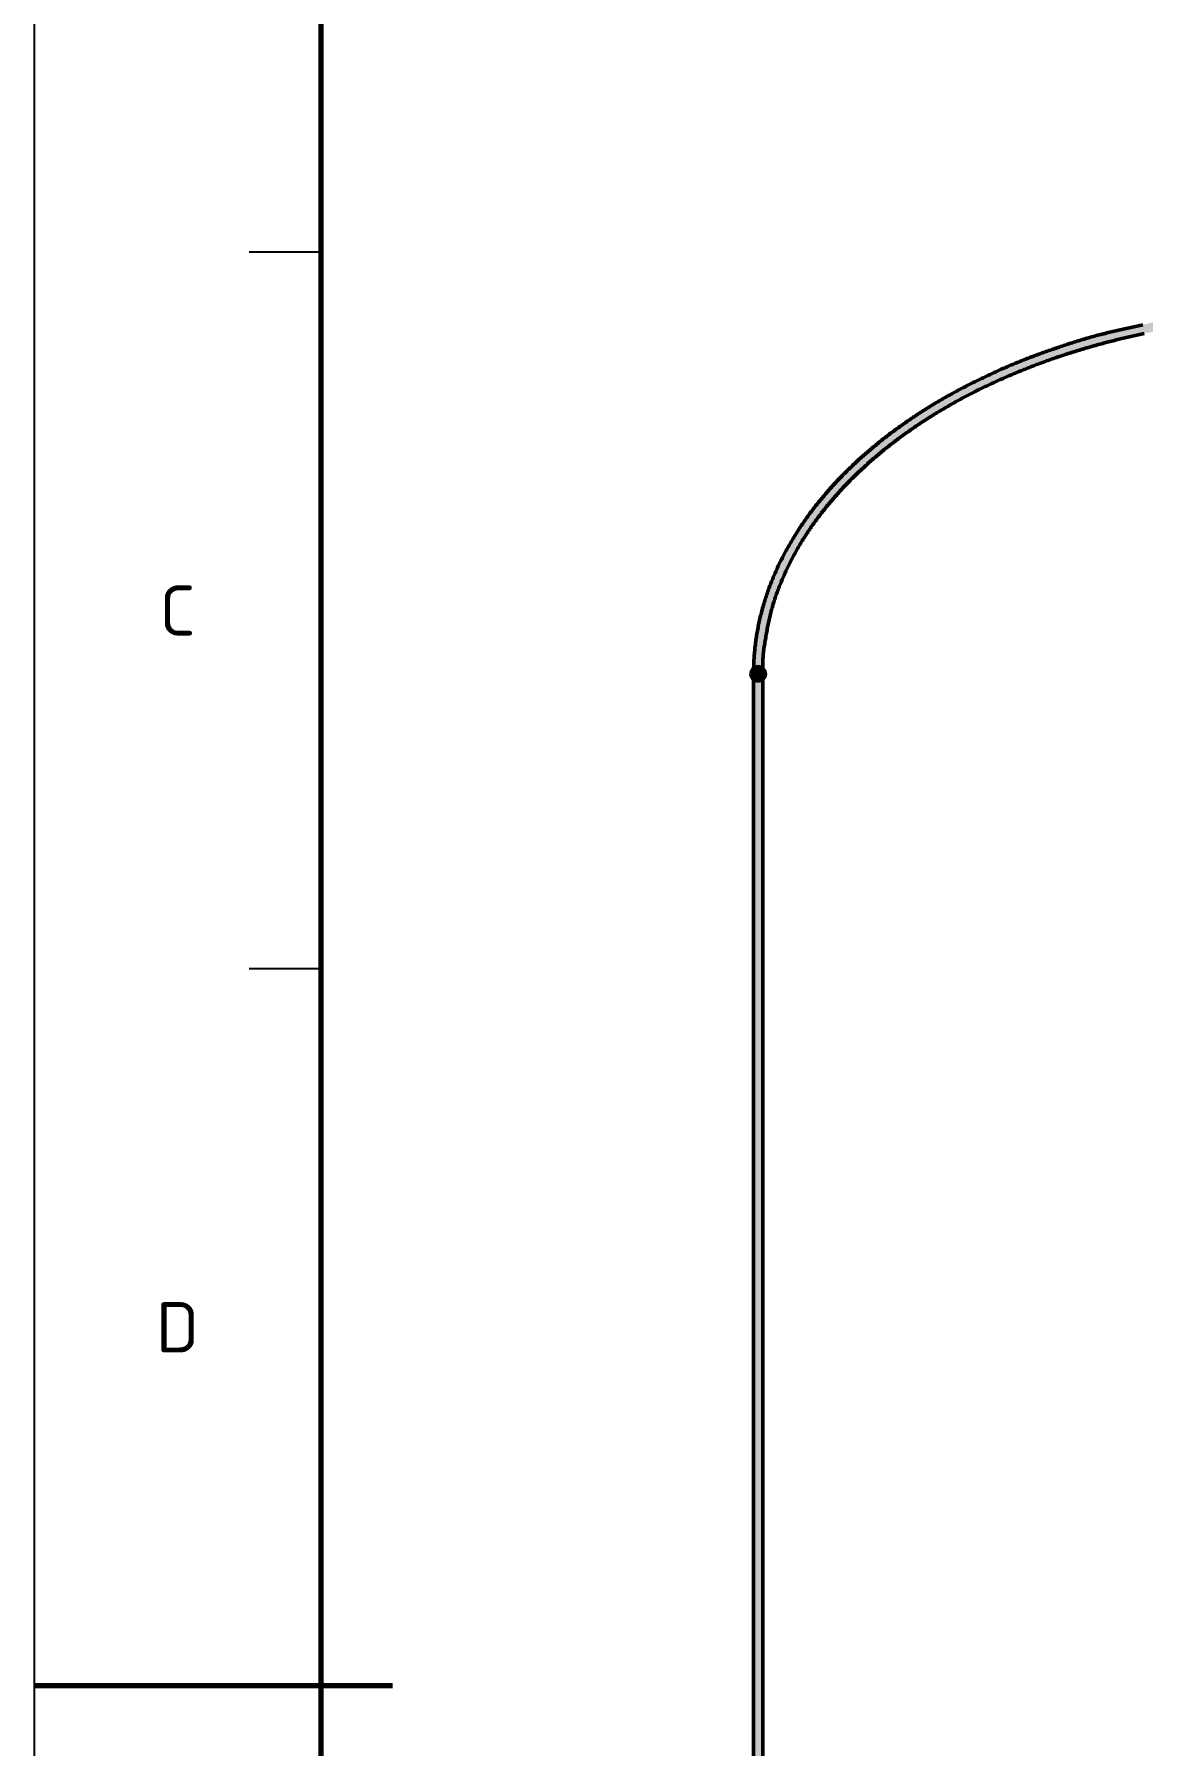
# Model space of a CAD drawing. Header units: millimetres. Extents: x 0 to 594, y 0 to 420.
# Drawn here: x 0 to 77.4, y 205.8 to 325.2 of the extents above; entities that cross this region are included whole.
import ezdxf
from ezdxf.enums import TextEntityAlignment as Align

# ---------------------------------------------------------------- set-up
doc = ezdxf.new("R2010")
doc.units = ezdxf.units.MM
for name, color, linetype, lineweight in [('01-VISIBLE', 7, 'CONTINUOUS', 50), ('05-RAYADO', 8, 'CONTINUOUS', 25), ('06-TEXTO', 7, 'CONTINUOUS', 25), ('07-RECUADRO', 7, 'CONTINUOUS', 70), ('08-FINA', 5, 'CONTINUOUS', 25)]:
    doc.layers.add(name, color=color, linetype=linetype, lineweight=lineweight)
doc.styles.add('ISO3098', font='isocpeur.ttf')

msp = doc.modelspace()

# ---------------------------------------------------------------- hatches: boundary and pattern name
at = {"layer": '05-RAYADO'}
h = msp.add_hatch(color=7, dxfattribs=at)
h.dxf.hatch_style = 1
h.paths.add_polyline_path([(50.832, 280.582), (50.192, 280.582), (50.192, 280.69), (50.193, 280.798), (50.195, 280.906), (50.198, 281.014), (50.201, 281.122), (50.204, 281.231), (50.209, 281.339), (50.214, 281.447), (50.22, 281.555), (50.227, 281.662), (50.234, 281.77), (50.242, 281.878), (50.251, 281.986), (50.26, 282.094), (50.27, 282.201), (50.281, 282.309), (50.292, 282.416), (50.304, 282.524), (50.317, 282.631), (50.331, 282.738), (50.345, 282.846), (50.36, 282.953), (50.375, 283.06), (50.392, 283.167), (50.409, 283.273), (50.426, 283.38), (50.444, 283.487), (50.463, 283.593), (50.483, 283.699), (50.503, 283.806), (50.524, 283.912), (50.546, 284.018), (50.568, 284.123), (50.591, 284.229), (50.614, 284.335), (50.638, 284.44), (50.663, 284.545), (50.688, 284.65), (50.715, 284.755), (50.741, 284.86), (50.769, 284.965), (50.797, 285.069), (50.825, 285.173), (50.855, 285.277), (50.885, 285.381), (50.915, 285.485), (50.946, 285.589), (50.978, 285.692), (51.01, 285.795), (51.043, 285.898), (51.077, 286.001), (51.111, 286.103), (51.146, 286.206), (51.182, 286.308), (51.218, 286.41), (51.254, 286.511), (51.291, 286.613), (51.329, 286.714), (51.368, 286.815), (51.407, 286.916), (51.446, 287.017), (51.486, 287.117), (51.527, 287.217), (51.568, 287.317), (51.61, 287.417), (51.652, 287.517), (51.695, 287.616), (51.739, 287.715), (51.783, 287.813), (51.828, 287.912), (51.873, 288.01), (51.918, 288.108), (51.965, 288.206), (52.011, 288.303), (52.059, 288.401), (52.106, 288.498), (52.155, 288.594), (52.203, 288.691), (52.253, 288.787), (52.303, 288.883), (52.353, 288.979), (52.404, 289.074), (52.455, 289.169), (52.507, 289.264), (52.559, 289.359), (52.612, 289.453), (52.666, 289.547), (52.719, 289.641), (52.774, 289.734), (52.829, 289.828), (52.884, 289.921), (52.94, 290.013), (52.996, 290.106), (53.052, 290.198), (53.109, 290.289), (53.167, 290.381), (53.225, 290.472), (53.283, 290.563), (53.342, 290.654), (53.402, 290.744), (53.461, 290.834), (53.522, 290.924), (53.582, 291.014), (53.643, 291.103), (53.705, 291.192), (53.767, 291.28), (53.829, 291.369), (53.892, 291.457), (53.955, 291.545), (54.019, 291.632), (54.083, 291.719), (54.147, 291.806), (54.212, 291.893), (54.277, 291.979), (54.342, 292.065), (54.408, 292.151), (54.475, 292.236), (54.541, 292.321), (54.608, 292.406), (54.676, 292.49), (54.744, 292.575), (54.812, 292.658), (54.88, 292.742), (54.949, 292.825), (55.019, 292.908), (55.088, 292.991), (55.158, 293.073), (55.229, 293.156), (55.299, 293.237), (55.37, 293.319), (55.442, 293.4), (55.514, 293.481), (55.586, 293.562), (55.658, 293.642), (55.731, 293.722), (55.804, 293.802), (55.877, 293.881), (55.951, 293.96), (56.025, 294.039), (56.099, 294.117), (56.174, 294.196), (56.249, 294.274), (56.324, 294.351), (56.4, 294.428), (56.476, 294.505), (56.552, 294.582), (56.628, 294.659), (56.705, 294.735), (56.782, 294.811), (56.859, 294.886), (56.937, 294.961), (57.015, 295.036), (57.093, 295.111), (57.172, 295.185), (57.251, 295.259), (57.33, 295.333), (57.409, 295.406), (57.489, 295.48), (57.568, 295.552), (57.649, 295.625), (57.729, 295.697), (57.81, 295.769), (57.891, 295.841), (57.972, 295.912), (58.053, 295.983), (58.135, 296.054), (58.217, 296.125), (58.299, 296.195), (58.382, 296.265), (58.464, 296.335), (58.547, 296.404), (58.63, 296.473), (58.714, 296.542), (58.798, 296.61), (58.881, 296.678), (58.966, 296.746), (59.05, 296.814), (59.135, 296.881), (59.219, 296.948), (59.304, 297.015), (59.39, 297.082), (59.475, 297.148), (59.561, 297.214), (59.647, 297.279), (59.733, 297.345), (59.819, 297.41), (59.906, 297.475), (59.993, 297.539), (60.08, 297.603), (60.167, 297.667), (60.254, 297.731), (60.342, 297.794), (60.43, 297.857), (60.518, 297.92), (60.606, 297.983), (60.694, 298.045), (60.783, 298.107), (60.872, 298.169), (60.96, 298.23), (61.05, 298.291), (61.139, 298.352), (61.229, 298.413), (61.318, 298.473), (61.408, 298.533), (61.498, 298.593), (61.588, 298.653), (61.679, 298.712), (61.77, 298.771), (61.86, 298.829), (61.951, 298.888), (62.042, 298.946), (62.134, 299.004), (62.225, 299.062), (62.317, 299.119), (62.409, 299.176), (62.501, 299.233), (62.593, 299.289), (62.685, 299.346), (62.778, 299.402), (62.87, 299.457), (62.963, 299.513), (63.056, 299.568), (63.149, 299.623), (63.242, 299.678), (63.336, 299.732), (63.429, 299.786), (63.523, 299.84), (63.617, 299.894), (63.711, 299.947), (63.805, 300), (63.9, 300.053), (63.994, 300.106), (64.089, 300.158), (64.183, 300.21), (64.278, 300.262), (64.373, 300.314), (64.468, 300.365), (64.564, 300.416), (64.659, 300.467), (64.755, 300.517), (64.851, 300.568), (64.946, 300.618), (65.042, 300.667), (65.138, 300.717), (65.235, 300.766), (65.331, 300.815), (65.427, 300.864), (65.524, 300.913), (65.621, 300.961), (65.718, 301.009), (65.815, 301.057), (65.912, 301.104), (66.009, 301.152), (66.106, 301.199), (66.204, 301.246), (66.301, 301.292), (66.399, 301.339), (66.497, 301.385), (66.595, 301.431), (66.693, 301.477), (66.791, 301.522), (66.889, 301.567), (66.987, 301.612), (67.086, 301.657), (67.184, 301.701), (67.283, 301.745), (67.382, 301.789), (67.481, 301.833), (67.58, 301.876), (67.679, 301.919), (67.778, 301.962), (67.877, 302.005), (67.977, 302.047), (68.076, 302.09), (68.176, 302.131), (68.276, 302.173), (68.376, 302.214), (68.476, 302.256), (68.576, 302.296), (68.676, 302.337), (68.776, 302.377), (68.877, 302.417), (68.977, 302.457), (69.078, 302.497), (69.179, 302.536), (69.279, 302.575), (69.38, 302.614), (69.481, 302.653), (69.582, 302.691), (69.684, 302.729), (69.785, 302.767), (69.886, 302.805), (69.988, 302.843), (70.089, 302.88), (70.191, 302.917), (70.292, 302.954), (70.394, 302.991), (70.496, 303.027), (70.597, 303.063), (70.699, 303.1), (70.801, 303.136), (70.903, 303.171), (71.005, 303.207), (71.108, 303.242), (71.21, 303.278), (71.312, 303.313), (71.414, 303.348), (71.517, 303.382), (71.619, 303.417), (71.722, 303.451), (71.824, 303.486), (71.927, 303.52), (72.029, 303.554), (72.132, 303.588), (72.235, 303.621), (72.338, 303.654), (72.441, 303.687), (72.544, 303.72), (72.647, 303.753), (72.75, 303.785), (72.853, 303.817), (72.957, 303.849), (73.06, 303.88), (73.164, 303.912), (73.267, 303.942), (73.371, 303.973), (73.475, 304.003), (73.579, 304.033), (73.683, 304.062), (73.787, 304.092), (73.891, 304.12), (73.995, 304.149), (74.1, 304.177), (74.204, 304.205), (74.309, 304.232), (74.413, 304.26), (74.518, 304.286), (74.623, 304.313), (74.728, 304.339), (74.833, 304.365), (74.938, 304.391), (75.043, 304.416), (75.148, 304.441), (75.253, 304.466), (75.359, 304.491), (75.464, 304.515), (75.569, 304.539), (75.675, 304.564), (75.78, 304.588), (75.886, 304.611), (75.991, 304.635), (76.097, 304.659), (76.202, 304.682), (76.308, 304.706), (76.413, 304.729), (76.519, 304.753), (76.624, 304.776), (76.73, 304.799), (76.836, 304.822), (76.941, 304.846), (77.047, 304.869), (77.152, 304.892), (77.258, 304.915), (77.363, 304.939), (77.469, 304.963), (77.574, 304.986), (77.68, 305.01), (77.785, 305.035), (77.89, 305.06), (77.995, 305.087), (78.1, 305.115), (78.204, 305.144), (78.308, 305.173), (78.413, 305.198), (78.519, 305.221), (78.625, 305.241), (78.731, 305.26), (78.838, 305.278), (78.945, 305.295), (79.051, 305.312), (79.158, 305.329), (79.265, 305.345), (79.372, 305.361), (79.479, 305.377), (79.586, 305.392), (79.693, 305.408), (79.8, 305.423), (79.907, 305.439), (80.014, 305.454), (80.121, 305.469), (80.228, 305.484), (80.335, 305.499), (80.442, 305.514), (80.549, 305.529), (80.656, 305.544), (80.764, 305.559), (80.871, 305.574), (80.978, 305.589), (81.085, 305.603), (81.192, 305.618), (81.192, 304.974), (81.087, 304.959), (80.983, 304.944), (80.878, 304.929), (80.774, 304.914), (80.669, 304.899), (80.565, 304.883), (80.46, 304.867), (80.356, 304.851), (80.251, 304.835), (80.147, 304.819), (80.043, 304.802), (79.939, 304.785), (79.834, 304.769), (79.73, 304.751), (79.626, 304.734), (79.522, 304.716), (79.418, 304.699), (79.313, 304.681), (79.209, 304.663), (79.105, 304.644), (79.001, 304.626), (78.897, 304.607), (78.793, 304.588), (78.69, 304.569), (78.586, 304.55), (78.482, 304.53), (78.378, 304.51), (78.274, 304.491), (78.171, 304.47), (78.067, 304.45), (77.963, 304.43), (77.86, 304.409), (77.756, 304.388), (77.653, 304.367), (77.549, 304.346), (77.446, 304.324), (77.343, 304.302), (77.239, 304.28), (77.136, 304.258), (77.033, 304.236), (76.93, 304.213), (76.826, 304.191), (76.723, 304.168), (76.62, 304.145), (76.517, 304.121), (76.414, 304.098), (76.311, 304.074), (76.208, 304.05), (76.106, 304.026), (76.003, 304.001), (75.9, 303.977), (75.797, 303.952), (75.695, 303.927), (75.592, 303.902), (75.49, 303.877), (75.387, 303.851), (75.285, 303.825), (75.182, 303.799), (75.08, 303.773), (74.978, 303.747), (74.876, 303.72), (74.773, 303.693), (74.671, 303.666), (74.569, 303.639), (74.467, 303.611), (74.365, 303.584), (74.263, 303.556), (74.162, 303.528), (74.06, 303.499), (73.958, 303.471), (73.856, 303.442), (73.755, 303.413), (73.653, 303.384), (73.552, 303.355), (73.45, 303.325), (73.349, 303.296), (73.248, 303.266), (73.147, 303.235), (73.045, 303.205), (72.944, 303.174), (72.843, 303.144), (72.742, 303.112), (72.641, 303.081), (72.541, 303.05), (72.44, 303.018), (72.339, 302.986), (72.238, 302.954), (72.138, 302.922), (72.037, 302.889), (71.937, 302.856), (71.837, 302.823), (71.736, 302.79), (71.636, 302.757), (71.536, 302.723), (71.436, 302.689), (71.336, 302.655), (71.236, 302.621), (71.136, 302.586), (71.036, 302.552), (70.937, 302.517), (70.837, 302.482), (70.738, 302.446), (70.638, 302.411), (70.539, 302.375), (70.44, 302.339), (70.34, 302.302), (70.241, 302.266), (70.142, 302.229), (70.043, 302.192), (69.944, 302.155), (69.846, 302.118), (69.747, 302.08), (69.648, 302.042), (69.55, 302.004), (69.451, 301.966), (69.353, 301.927), (69.255, 301.889), (69.156, 301.85), (69.058, 301.811), (68.96, 301.771), (68.862, 301.732), (68.765, 301.692), (68.667, 301.652), (68.569, 301.611), (68.472, 301.571), (68.374, 301.53), (68.277, 301.489), (68.18, 301.448), (68.083, 301.406), (67.986, 301.364), (67.889, 301.322), (67.792, 301.28), (67.695, 301.238), (67.598, 301.195), (67.502, 301.152), (67.405, 301.109), (67.309, 301.066), (67.213, 301.022), (67.117, 300.978), (67.021, 300.934), (66.925, 300.89), (66.829, 300.845), (66.733, 300.801), (66.638, 300.756), (66.542, 300.71), (66.447, 300.665), (66.352, 300.619), (66.257, 300.573), (66.162, 300.527), (66.067, 300.481), (65.972, 300.434), (65.878, 300.387), (65.783, 300.34), (65.689, 300.292), (65.594, 300.245), (65.5, 300.197), (65.406, 300.149), (65.312, 300.1), (65.219, 300.052), (65.125, 300.003), (65.031, 299.954), (64.938, 299.904), (64.845, 299.855), (64.752, 299.805), (64.659, 299.755), (64.566, 299.704), (64.473, 299.654), (64.381, 299.603), (64.288, 299.551), (64.196, 299.5), (64.104, 299.448), (64.012, 299.397), (63.92, 299.344), (63.828, 299.292), (63.737, 299.239), (63.645, 299.187), (63.554, 299.133), (63.463, 299.08), (63.372, 299.026), (63.281, 298.972), (63.19, 298.918), (63.1, 298.864), (63.009, 298.809), (62.919, 298.754), (62.829, 298.699), (62.739, 298.643), (62.649, 298.588), (62.56, 298.532), (62.47, 298.475), (62.381, 298.419), (62.292, 298.362), (62.203, 298.305), (62.115, 298.248), (62.026, 298.19), (61.938, 298.132), (61.849, 298.074), (61.761, 298.016), (61.673, 297.957), (61.586, 297.898), (61.498, 297.839), (61.411, 297.78), (61.324, 297.72), (61.237, 297.66), (61.15, 297.6), (61.063, 297.539), (60.977, 297.479), (60.891, 297.418), (60.805, 297.356), (60.719, 297.295), (60.633, 297.233), (60.548, 297.171), (60.463, 297.108), (60.378, 297.046), (60.293, 296.983), (60.208, 296.919), (60.124, 296.856), (60.04, 296.792), (59.956, 296.728), (59.872, 296.664), (59.788, 296.599), (59.705, 296.534), (59.622, 296.469), (59.539, 296.404), (59.456, 296.338), (59.374, 296.272), (59.292, 296.205), (59.21, 296.139), (59.128, 296.072), (59.046, 296.005), (58.965, 295.937), (58.884, 295.87), (58.803, 295.802), (58.723, 295.734), (58.642, 295.665), (58.562, 295.596), (58.482, 295.527), (58.403, 295.458), (58.323, 295.388), (58.244, 295.318), (58.165, 295.248), (58.087, 295.177), (58.008, 295.106), (57.93, 295.035), (57.852, 294.964), (57.775, 294.892), (57.697, 294.82), (57.62, 294.748), (57.544, 294.675), (57.467, 294.602), (57.391, 294.529), (57.315, 294.456), (57.239, 294.382), (57.164, 294.308), (57.089, 294.234), (57.014, 294.159), (56.94, 294.084), (56.866, 294.009), (56.792, 293.933), (56.718, 293.858), (56.645, 293.782), (56.572, 293.705), (56.499, 293.629), (56.427, 293.552), (56.355, 293.474), (56.283, 293.397), (56.212, 293.319), (56.141, 293.241), (56.07, 293.162), (55.999, 293.084), (55.929, 293.005), (55.859, 292.925), (55.79, 292.846), (55.721, 292.766), (55.652, 292.686), (55.584, 292.605), (55.516, 292.524), (55.448, 292.443), (55.381, 292.362), (55.314, 292.28), (55.247, 292.198), (55.181, 292.116), (55.115, 292.033), (55.049, 291.951), (54.984, 291.867), (54.92, 291.784), (54.855, 291.7), (54.791, 291.616), (54.727, 291.532), (54.664, 291.447), (54.601, 291.363), (54.539, 291.277), (54.477, 291.192), (54.415, 291.106), (54.354, 291.02), (54.293, 290.934), (54.232, 290.847), (54.172, 290.761), (54.112, 290.673), (54.053, 290.586), (53.994, 290.498), (53.936, 290.41), (53.878, 290.322), (53.82, 290.233), (53.763, 290.145), (53.706, 290.055), (53.65, 289.966), (53.594, 289.876), (53.539, 289.786), (53.484, 289.696), (53.43, 289.605), (53.376, 289.515), (53.323, 289.423), (53.27, 289.332), (53.217, 289.24), (53.165, 289.148), (53.114, 289.056), (53.063, 288.964), (53.013, 288.871), (52.963, 288.778), (52.913, 288.684), (52.864, 288.591), (52.816, 288.497), (52.768, 288.402), (52.721, 288.308), (52.674, 288.213), (52.628, 288.119), (52.582, 288.023), (52.536, 287.928), (52.491, 287.832), (52.447, 287.737), (52.403, 287.641), (52.359, 287.544), (52.317, 287.448), (52.274, 287.351), (52.232, 287.254), (52.191, 287.157), (52.149, 287.06), (52.109, 286.962), (52.069, 286.864), (52.029, 286.766), (51.99, 286.668), (51.952, 286.57), (51.914, 286.471), (51.877, 286.372), (51.84, 286.273), (51.804, 286.174), (51.768, 286.075), (51.734, 285.975), (51.7, 285.875), (51.666, 285.775), (51.634, 285.674), (51.602, 285.573), (51.571, 285.473), (51.54, 285.371), (51.511, 285.27), (51.482, 285.168), (51.454, 285.066), (51.427, 284.964), (51.4, 284.862), (51.375, 284.76), (51.35, 284.657), (51.325, 284.554), (51.302, 284.451), (51.279, 284.348), (51.256, 284.245), (51.234, 284.142), (51.213, 284.038), (51.192, 283.935), (51.171, 283.831), (51.151, 283.727), (51.132, 283.624), (51.112, 283.52), (51.093, 283.416), (51.075, 283.312), (51.056, 283.208), (51.038, 283.104), (51.02, 283), (51.003, 282.895), (50.986, 282.791), (50.968, 282.687), (50.952, 282.583), (50.935, 282.478), (50.92, 282.374), (50.905, 282.269), (50.893, 282.164), (50.881, 282.059), (50.872, 281.954), (50.864, 281.849), (50.857, 281.743), (50.851, 281.638), (50.847, 281.532), (50.843, 281.427), (50.84, 281.321), (50.837, 281.216), (50.836, 281.11), (50.834, 281.004), (50.833, 280.899), (50.833, 280.793), (50.832, 280.688)])
h = msp.add_hatch(color=7, dxfattribs=at)
h.dxf.hatch_style = 1
h.paths.add_polyline_path([(50, 280.582), (50.002, 280.622), (50.006, 280.662), (50.014, 280.702), (50.025, 280.74), (50.039, 280.778), (50.056, 280.814), (50.075, 280.849), (50.098, 280.883), (50.123, 280.914), (50.15, 280.944), (50.179, 280.971), (50.211, 280.996), (50.244, 281.019), (50.28, 281.038), (50.316, 281.055), (50.354, 281.069), (50.392, 281.08), (50.432, 281.088), (50.472, 281.092), (50.512, 281.094), (50.552, 281.092), (50.592, 281.088), (50.632, 281.08), (50.67, 281.069), (50.708, 281.055), (50.744, 281.038), (50.78, 281.019), (50.813, 280.996), (50.845, 280.971), (50.874, 280.944), (50.901, 280.914), (50.926, 280.883), (50.949, 280.849), (50.968, 280.814), (50.985, 280.778), (50.999, 280.74), (51.01, 280.702), (51.018, 280.662), (51.022, 280.622), (51.024, 280.582), (51.022, 280.542), (51.018, 280.502), (51.01, 280.462), (50.999, 280.424), (50.985, 280.386), (50.968, 280.35), (50.949, 280.314), (50.926, 280.281), (50.901, 280.249), (50.874, 280.22), (50.845, 280.193), (50.813, 280.168), (50.78, 280.145), (50.744, 280.126), (50.708, 280.109), (50.67, 280.095), (50.632, 280.084), (50.592, 280.076), (50.552, 280.072), (50.512, 280.07), (50.472, 280.072), (50.432, 280.076), (50.392, 280.084), (50.354, 280.095), (50.316, 280.109), (50.28, 280.126), (50.244, 280.145), (50.211, 280.168), (50.179, 280.193), (50.15, 280.22), (50.123, 280.249), (50.098, 280.281), (50.075, 280.314), (50.056, 280.35), (50.039, 280.386), (50.025, 280.424), (50.014, 280.462), (50.006, 280.502), (50.002, 280.542)])
h = msp.add_hatch(color=7, dxfattribs=at)
h.dxf.hatch_style = 1
h.paths.add_polyline_path([(50.832, 126.562), (50.192, 126.562), (50.192, 280.582), (50.832, 280.582)])

# ---------------------------------------------------------------- linework, layer by layer
at = {"layer": '01-VISIBLE'}
for p, q in [((50.192, 126.562), (50.192, 280.582)), ((50.832, 280.582), (50.192, 280.582)), ((50.192, 280.582), (50.832, 280.582)), ((50.832, 126.562), (50.832, 280.582))]:
    msp.add_line(p, q, dxfattribs=at)
for points in [[(50.192, 280.582), (50.192, 280.69), (50.193, 280.798), (50.195, 280.906), (50.198, 281.014), (50.201, 281.122), (50.204, 281.231), (50.209, 281.339), (50.214, 281.447), (50.22, 281.555), (50.227, 281.662), (50.234, 281.77), (50.242, 281.878), (50.251, 281.986), (50.26, 282.094), (50.27, 282.201), (50.281, 282.309), (50.292, 282.416), (50.304, 282.524), (50.317, 282.631), (50.331, 282.738), (50.345, 282.846), (50.36, 282.953), (50.375, 283.06), (50.392, 283.167), (50.409, 283.273), (50.426, 283.38), (50.444, 283.487), (50.463, 283.593), (50.483, 283.699), (50.503, 283.806), (50.524, 283.912), (50.546, 284.018), (50.568, 284.123), (50.591, 284.229), (50.614, 284.335), (50.638, 284.44), (50.663, 284.545), (50.688, 284.65), (50.715, 284.755), (50.741, 284.86), (50.769, 284.965), (50.797, 285.069), (50.825, 285.173), (50.855, 285.277), (50.885, 285.381), (50.915, 285.485), (50.946, 285.589), (50.978, 285.692), (51.01, 285.795), (51.043, 285.898), (51.077, 286.001), (51.111, 286.103), (51.146, 286.206), (51.182, 286.308), (51.218, 286.41), (51.254, 286.511), (51.291, 286.613), (51.329, 286.714), (51.368, 286.815), (51.407, 286.916), (51.446, 287.017), (51.486, 287.117), (51.527, 287.217), (51.568, 287.317), (51.61, 287.417), (51.652, 287.517), (51.695, 287.616), (51.739, 287.715), (51.783, 287.813), (51.828, 287.912), (51.873, 288.01), (51.918, 288.108), (51.965, 288.206), (52.011, 288.303), (52.059, 288.401), (52.106, 288.498), (52.155, 288.594), (52.203, 288.691), (52.253, 288.787), (52.303, 288.883), (52.353, 288.979), (52.404, 289.074), (52.455, 289.169), (52.507, 289.264), (52.559, 289.359), (52.612, 289.453), (52.666, 289.547), (52.719, 289.641), (52.774, 289.734), (52.829, 289.828), (52.884, 289.921), (52.94, 290.013), (52.996, 290.106), (53.052, 290.198), (53.109, 290.289), (53.167, 290.381), (53.225, 290.472), (53.283, 290.563), (53.342, 290.654), (53.402, 290.744), (53.461, 290.834), (53.522, 290.924), (53.582, 291.014), (53.643, 291.103), (53.705, 291.192), (53.767, 291.28), (53.829, 291.369), (53.892, 291.457), (53.955, 291.545), (54.019, 291.632), (54.083, 291.719), (54.147, 291.806), (54.212, 291.893), (54.277, 291.979), (54.342, 292.065), (54.408, 292.151), (54.475, 292.236), (54.541, 292.321), (54.608, 292.406), (54.676, 292.49), (54.744, 292.575), (54.812, 292.658), (54.88, 292.742), (54.949, 292.825), (55.019, 292.908), (55.088, 292.991), (55.158, 293.073), (55.229, 293.156), (55.299, 293.237), (55.37, 293.319), (55.442, 293.4), (55.514, 293.481), (55.586, 293.562), (55.658, 293.642), (55.731, 293.722), (55.804, 293.802), (55.877, 293.881), (55.951, 293.96), (56.025, 294.039), (56.099, 294.117), (56.174, 294.196), (56.249, 294.274), (56.324, 294.351), (56.4, 294.428), (56.476, 294.505), (56.552, 294.582), (56.628, 294.659), (56.705, 294.735), (56.782, 294.811), (56.859, 294.886), (56.937, 294.961), (57.015, 295.036), (57.093, 295.111), (57.172, 295.185), (57.251, 295.259), (57.33, 295.333), (57.409, 295.406), (57.489, 295.48), (57.568, 295.552), (57.649, 295.625), (57.729, 295.697), (57.81, 295.769), (57.891, 295.841), (57.972, 295.912), (58.053, 295.983), (58.135, 296.054), (58.217, 296.125), (58.299, 296.195), (58.382, 296.265), (58.464, 296.335), (58.547, 296.404), (58.63, 296.473), (58.714, 296.542), (58.798, 296.61), (58.881, 296.678), (58.966, 296.746), (59.05, 296.814), (59.135, 296.881), (59.219, 296.948), (59.304, 297.015), (59.39, 297.082), (59.475, 297.148), (59.561, 297.214), (59.647, 297.279), (59.733, 297.345), (59.819, 297.41), (59.906, 297.475), (59.993, 297.539), (60.08, 297.603), (60.167, 297.667), (60.254, 297.731), (60.342, 297.794), (60.43, 297.857), (60.518, 297.92), (60.606, 297.983), (60.694, 298.045), (60.783, 298.107), (60.872, 298.169), (60.96, 298.23), (61.05, 298.291), (61.139, 298.352), (61.229, 298.413), (61.318, 298.473), (61.408, 298.533), (61.498, 298.593), (61.588, 298.653), (61.679, 298.712), (61.77, 298.771), (61.86, 298.829), (61.951, 298.888), (62.042, 298.946), (62.134, 299.004), (62.225, 299.062), (62.317, 299.119), (62.409, 299.176), (62.501, 299.233), (62.593, 299.289), (62.685, 299.346), (62.778, 299.402), (62.87, 299.457), (62.963, 299.513), (63.056, 299.568), (63.149, 299.623), (63.242, 299.678), (63.336, 299.732), (63.429, 299.786), (63.523, 299.84), (63.617, 299.894), (63.711, 299.947), (63.805, 300), (63.9, 300.053), (63.994, 300.106), (64.089, 300.158), (64.183, 300.21), (64.278, 300.262), (64.373, 300.314), (64.468, 300.365), (64.564, 300.416), (64.659, 300.467), (64.755, 300.517), (64.851, 300.568), (64.946, 300.618), (65.042, 300.667), (65.138, 300.717), (65.235, 300.766), (65.331, 300.815), (65.427, 300.864), (65.524, 300.913), (65.621, 300.961), (65.718, 301.009), (65.815, 301.057), (65.912, 301.104), (66.009, 301.152), (66.106, 301.199), (66.204, 301.246), (66.301, 301.292), (66.399, 301.339), (66.497, 301.385), (66.595, 301.431), (66.693, 301.477), (66.791, 301.522), (66.889, 301.567), (66.987, 301.612), (67.086, 301.657), (67.184, 301.701), (67.283, 301.745), (67.382, 301.789), (67.481, 301.833), (67.58, 301.876), (67.679, 301.919), (67.778, 301.962), (67.877, 302.005), (67.977, 302.047), (68.076, 302.09), (68.176, 302.131), (68.276, 302.173), (68.376, 302.214), (68.476, 302.256), (68.576, 302.296), (68.676, 302.337), (68.776, 302.377), (68.877, 302.417), (68.977, 302.457), (69.078, 302.497), (69.179, 302.536), (69.279, 302.575), (69.38, 302.614), (69.481, 302.653), (69.582, 302.691), (69.684, 302.729), (69.785, 302.767), (69.886, 302.805), (69.988, 302.843), (70.089, 302.88), (70.191, 302.917), (70.292, 302.954), (70.394, 302.991), (70.496, 303.027), (70.597, 303.063), (70.699, 303.1), (70.801, 303.136), (70.903, 303.171), (71.005, 303.207), (71.108, 303.242), (71.21, 303.278), (71.312, 303.313), (71.414, 303.348), (71.517, 303.382), (71.619, 303.417), (71.722, 303.451), (71.824, 303.486), (71.927, 303.52), (72.029, 303.554), (72.132, 303.588), (72.235, 303.621), (72.338, 303.654), (72.441, 303.687), (72.544, 303.72), (72.647, 303.753), (72.75, 303.785), (72.853, 303.817), (72.957, 303.849), (73.06, 303.88), (73.164, 303.912), (73.267, 303.942), (73.371, 303.973), (73.475, 304.003), (73.579, 304.033), (73.683, 304.062), (73.787, 304.092), (73.891, 304.12), (73.995, 304.149), (74.1, 304.177), (74.204, 304.205), (74.309, 304.232), (74.413, 304.26), (74.518, 304.286), (74.623, 304.313), (74.728, 304.339), (74.833, 304.365), (74.938, 304.391), (75.043, 304.416), (75.148, 304.441), (75.253, 304.466), (75.359, 304.491), (75.464, 304.515), (75.569, 304.539), (75.675, 304.564), (75.78, 304.588), (75.886, 304.611), (75.991, 304.635), (76.097, 304.659), (76.202, 304.682), (76.308, 304.706), (76.413, 304.729), (76.519, 304.753), (76.624, 304.776), (76.73, 304.799), (76.836, 304.822), (76.941, 304.846), (77.047, 304.869), (77.152, 304.892), (77.258, 304.915), (77.363, 304.939)], [(77.446, 304.324), (77.343, 304.302), (77.239, 304.28), (77.136, 304.258), (77.033, 304.236), (76.93, 304.213), (76.826, 304.191), (76.723, 304.168), (76.62, 304.145), (76.517, 304.121), (76.414, 304.098), (76.311, 304.074), (76.208, 304.05), (76.106, 304.026), (76.003, 304.001), (75.9, 303.977), (75.797, 303.952), (75.695, 303.927), (75.592, 303.902), (75.49, 303.877), (75.387, 303.851), (75.285, 303.825), (75.182, 303.799), (75.08, 303.773), (74.978, 303.747), (74.876, 303.72), (74.773, 303.693), (74.671, 303.666), (74.569, 303.639), (74.467, 303.611), (74.365, 303.584), (74.263, 303.556), (74.162, 303.528), (74.06, 303.499), (73.958, 303.471), (73.856, 303.442), (73.755, 303.413), (73.653, 303.384), (73.552, 303.355), (73.45, 303.325), (73.349, 303.296), (73.248, 303.266), (73.147, 303.235), (73.045, 303.205), (72.944, 303.174), (72.843, 303.144), (72.742, 303.112), (72.641, 303.081), (72.541, 303.05), (72.44, 303.018), (72.339, 302.986), (72.238, 302.954), (72.138, 302.922), (72.037, 302.889), (71.937, 302.856), (71.837, 302.823), (71.736, 302.79), (71.636, 302.757), (71.536, 302.723), (71.436, 302.689), (71.336, 302.655), (71.236, 302.621), (71.136, 302.586), (71.036, 302.552), (70.937, 302.517), (70.837, 302.482), (70.738, 302.446), (70.638, 302.411), (70.539, 302.375), (70.44, 302.339), (70.34, 302.302), (70.241, 302.266), (70.142, 302.229), (70.043, 302.192), (69.944, 302.155), (69.846, 302.118), (69.747, 302.08), (69.648, 302.042), (69.55, 302.004), (69.451, 301.966), (69.353, 301.927), (69.255, 301.889), (69.156, 301.85), (69.058, 301.811), (68.96, 301.771), (68.862, 301.732), (68.765, 301.692), (68.667, 301.652), (68.569, 301.611), (68.472, 301.571), (68.374, 301.53), (68.277, 301.489), (68.18, 301.448), (68.083, 301.406), (67.986, 301.364), (67.889, 301.322), (67.792, 301.28), (67.695, 301.238), (67.598, 301.195), (67.502, 301.152), (67.405, 301.109), (67.309, 301.066), (67.213, 301.022), (67.117, 300.978), (67.021, 300.934), (66.925, 300.89), (66.829, 300.845), (66.733, 300.801), (66.638, 300.756), (66.542, 300.71), (66.447, 300.665), (66.352, 300.619), (66.257, 300.573), (66.162, 300.527), (66.067, 300.481), (65.972, 300.434), (65.878, 300.387), (65.783, 300.34), (65.689, 300.292), (65.594, 300.245), (65.5, 300.197), (65.406, 300.149), (65.312, 300.1), (65.219, 300.052), (65.125, 300.003), (65.031, 299.954), (64.938, 299.904), (64.845, 299.855), (64.752, 299.805), (64.659, 299.755), (64.566, 299.704), (64.473, 299.654), (64.381, 299.603), (64.288, 299.551), (64.196, 299.5), (64.104, 299.448), (64.012, 299.397), (63.92, 299.344), (63.828, 299.292), (63.737, 299.239), (63.645, 299.187), (63.554, 299.133), (63.463, 299.08), (63.372, 299.026), (63.281, 298.972), (63.19, 298.918), (63.1, 298.864), (63.009, 298.809), (62.919, 298.754), (62.829, 298.699), (62.739, 298.643), (62.649, 298.588), (62.56, 298.532), (62.47, 298.475), (62.381, 298.419), (62.292, 298.362), (62.203, 298.305), (62.115, 298.248), (62.026, 298.19), (61.938, 298.132), (61.849, 298.074), (61.761, 298.016), (61.673, 297.957), (61.586, 297.898), (61.498, 297.839), (61.411, 297.78), (61.324, 297.72), (61.237, 297.66), (61.15, 297.6), (61.063, 297.539), (60.977, 297.479), (60.891, 297.418), (60.805, 297.356), (60.719, 297.295), (60.633, 297.233), (60.548, 297.171), (60.463, 297.108), (60.378, 297.046), (60.293, 296.983), (60.208, 296.919), (60.124, 296.856), (60.04, 296.792), (59.956, 296.728), (59.872, 296.664), (59.788, 296.599), (59.705, 296.534), (59.622, 296.469), (59.539, 296.404), (59.456, 296.338), (59.374, 296.272), (59.292, 296.205), (59.21, 296.139), (59.128, 296.072), (59.046, 296.005), (58.965, 295.937), (58.884, 295.87), (58.803, 295.802), (58.723, 295.734), (58.642, 295.665), (58.562, 295.596), (58.482, 295.527), (58.403, 295.458), (58.323, 295.388), (58.244, 295.318), (58.165, 295.248), (58.087, 295.177), (58.008, 295.106), (57.93, 295.035), (57.852, 294.964), (57.775, 294.892), (57.697, 294.82), (57.62, 294.748), (57.544, 294.675), (57.467, 294.602), (57.391, 294.529), (57.315, 294.456), (57.239, 294.382), (57.164, 294.308), (57.089, 294.234), (57.014, 294.159), (56.94, 294.084), (56.866, 294.009), (56.792, 293.933), (56.718, 293.858), (56.645, 293.782), (56.572, 293.705), (56.499, 293.629), (56.427, 293.552), (56.355, 293.474), (56.283, 293.397), (56.212, 293.319), (56.141, 293.241), (56.07, 293.162), (55.999, 293.084), (55.929, 293.005), (55.859, 292.925), (55.79, 292.846), (55.721, 292.766), (55.652, 292.686), (55.584, 292.605), (55.516, 292.524), (55.448, 292.443), (55.381, 292.362), (55.314, 292.28), (55.247, 292.198), (55.181, 292.116), (55.115, 292.033), (55.049, 291.951), (54.984, 291.867), (54.92, 291.784), (54.855, 291.7), (54.791, 291.616), (54.727, 291.532), (54.664, 291.447), (54.601, 291.363), (54.539, 291.277), (54.477, 291.192), (54.415, 291.106), (54.354, 291.02), (54.293, 290.934), (54.232, 290.847), (54.172, 290.761), (54.112, 290.673), (54.053, 290.586), (53.994, 290.498), (53.936, 290.41), (53.878, 290.322), (53.82, 290.233), (53.763, 290.145), (53.706, 290.055), (53.65, 289.966), (53.594, 289.876), (53.539, 289.786), (53.484, 289.696), (53.43, 289.605), (53.376, 289.515), (53.323, 289.423), (53.27, 289.332), (53.217, 289.24), (53.165, 289.148), (53.114, 289.056), (53.063, 288.964), (53.013, 288.871), (52.963, 288.778), (52.913, 288.684), (52.864, 288.591), (52.816, 288.497), (52.768, 288.402), (52.721, 288.308), (52.674, 288.213), (52.628, 288.119), (52.582, 288.023), (52.536, 287.928), (52.491, 287.832), (52.447, 287.737), (52.403, 287.641), (52.359, 287.544), (52.317, 287.448), (52.274, 287.351), (52.232, 287.254), (52.191, 287.157), (52.149, 287.06), (52.109, 286.962), (52.069, 286.864), (52.029, 286.766), (51.99, 286.668), (51.952, 286.57), (51.914, 286.471), (51.877, 286.372), (51.84, 286.273), (51.804, 286.174), (51.768, 286.075), (51.734, 285.975), (51.7, 285.875), (51.666, 285.775), (51.634, 285.674), (51.602, 285.573), (51.571, 285.473), (51.54, 285.371), (51.511, 285.27), (51.482, 285.168), (51.454, 285.066), (51.427, 284.964), (51.4, 284.862), (51.375, 284.76), (51.35, 284.657), (51.325, 284.554), (51.302, 284.451), (51.279, 284.348), (51.256, 284.245), (51.234, 284.142), (51.213, 284.038), (51.192, 283.935), (51.171, 283.831), (51.151, 283.727), (51.132, 283.624), (51.112, 283.52), (51.093, 283.416), (51.075, 283.312), (51.056, 283.208), (51.038, 283.104), (51.02, 283), (51.003, 282.895), (50.986, 282.791), (50.968, 282.687), (50.952, 282.583), (50.935, 282.478), (50.92, 282.374), (50.905, 282.269), (50.893, 282.164), (50.881, 282.059), (50.872, 281.954), (50.864, 281.849), (50.857, 281.743), (50.851, 281.638), (50.847, 281.532), (50.843, 281.427), (50.84, 281.321), (50.837, 281.216), (50.836, 281.11), (50.834, 281.004), (50.833, 280.899), (50.833, 280.793), (50.832, 280.688), (50.832, 280.582)]]:
    msp.add_lwpolyline(points, dxfattribs=at)
for start, end in [(90, 180), (-90, 90), (180, -90)]:
    msp.add_arc((50.512, 280.582), 0.512, start, end, dxfattribs=at)
at = {"layer": '07-RECUADRO'}
msp.add_line((0, 210), (25, 210), dxfattribs=at)
msp.add_lwpolyline([(20, 10), (584, 10), (584, 410), (20, 410)], close=True, dxfattribs=at)
at = {"layer": '08-FINA'}
for p, q in [((20, 310), (15, 310)), ((20, 260), (15, 260))]:
    msp.add_line(p, q, dxfattribs=at)
msp.add_lwpolyline([(0, 0), (594, 0), (594, 420), (0, 420)], close=True, dxfattribs=at)

# ---------------------------------------------------------------- texts
at = {"layer": '06-TEXTO', "style": 'ISO3098'}
for s, p in [('C', (10, 285)), ('D', (10, 235))]:
    msp.add_text(s, height=3.5, dxfattribs=at).set_placement(p, align=Align.MIDDLE_CENTER)

doc.saveas('drawing.dxf')
